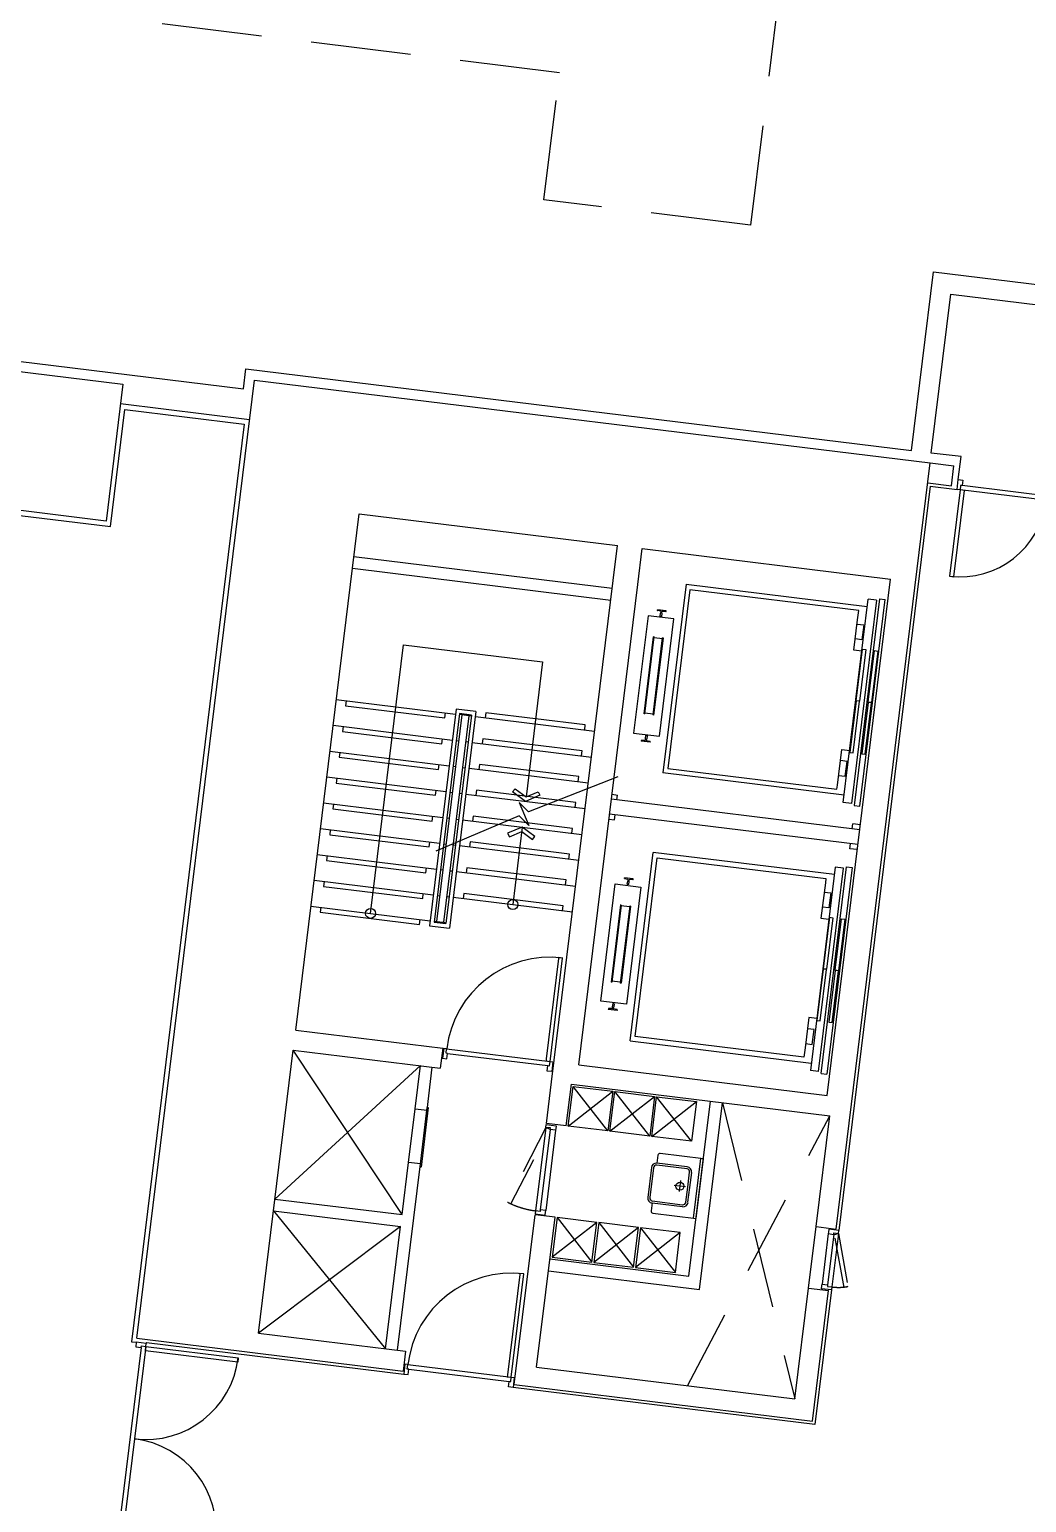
# Model space of a CAD drawing. Header units: millimetres. Extents: x -7448 to 427567, y 91657 to 341328.
# Drawn here: x 93336 to 103297, y 176747 to 191471 of the extents above; entities that cross this region are included whole.
import ezdxf

# ---------------------------------------------------------------- set-up
doc = ezdxf.new("R2010")
doc.units = ezdxf.units.MM
doc.header["$LTSCALE"] = 500
doc.header["$MEASUREMENT"] = 0
for name, pattern in [('HID', [2.6, 1.6, -1]), ('HIDDEN', [2, 1, -1]), ('HOON1', [3, 2, -1])]:
    doc.linetypes.add(name, pattern=pattern)
doc.layers.add('e-plan', color=9, linetype='CONTINUOUS')

# ---------------------------------------------------------------- blocks, each defined once
blk = doc.blocks.new('2F 코어')
at = {"layer": 'e-plan'}
for p, q in [((-320703, -79903), (-319527, -70325)), ((-319527, -70325), (-312778, -71154)), ((-313718, -78811), (-312778, -71154)), ((-312776, -71386), (-313690, -78825)), ((-319116, -76823), (-318483, -71662)), ((-318483, -71662), (-315902, -71979)), ((-315945, -72330), (-315902, -71979)), ((-318535, -72088), (-315954, -72404)), ((-315698, -72370), (-315654, -72010)), ((-315654, -72010), (-313172, -72314)), ((-318549, -72207), (-315969, -72524)), ((-316560, -77339), (-315945, -72330)), ((-316288, -77171), (-315698, -72370)), ((-315215, -72366), (-315447, -74252)), ((-315177, -72421), (-315397, -74207)), ((-315215, -72366), (-313405, -72588)), ((-313490, -72628), (-315177, -72421)), ((-313806, -77475), (-313172, -72314)), ((-313645, -74548), (-313395, -72514)), ((-313314, -72524), (-313564, -74558)), ((-313282, -72512), (-313536, -74577)), ((-313481, -74583), (-313228, -72519)), ((-313314, -72524), (-313395, -72514)), ((-313282, -72512), (-313228, -72519)), ((-315596, -72682), (-315740, -73853)), ((-315338, -72713), (-315596, -72682)), ((-315414, -72631), (-315503, -72621)), ((-315503, -72626), (-315503, -72621)), ((-315468, -72636), (-315501, -72629)), ((-315482, -73884), (-315338, -72713)), ((-315474, -72686), (-315470, -72655)), ((-315473, -72687), (-315474, -72686)), ((-315459, -72688), (-315473, -72687)), ((-315470, -72655), (-315467, -72652)), ((-315468, -72636), (-315465, -72639)), ((-315467, -72652), (-315465, -72639)), ((-315459, -72688), (-315458, -72687)), ((-315458, -72687), (-315454, -72657)), ((-315457, -72653), (-315456, -72640)), ((-315454, -72657), (-315457, -72653)), ((-315452, -72638), (-315456, -72640)), ((-315418, -72639), (-315452, -72638)), ((-315415, -72637), (-315414, -72631)), ((-313539, -73025), (-313502, -72722)), ((-313502, -72722), (-313490, -72628)), ((-313507, -72764), (-313440, -72772)), ((-313440, -72772), (-313459, -72921)), ((-318368, -75656), (-318039, -72971)), ((-318039, -72971), (-316649, -73142)), ((-315636, -73662), (-315542, -72892)), ((-315628, -73663), (-315534, -72893)), ((-315545, -73673), (-315450, -72903)), ((-315534, -72893), (-315542, -72892)), ((-315537, -73674), (-315442, -72904)), ((-315451, -72911), (-315535, -72901)), ((-315442, -72904), (-315450, -72903)), ((-313459, -73035), (-313539, -73025)), ((-313459, -72921), (-313525, -72913)), ((-313515, -73531), (-313452, -73015)), ((-313420, -73019), (-313484, -73534)), ((-313452, -73015), (-313420, -73019)), ((-316649, -73142), (-316815, -74492)), ((-313396, -73545), (-313333, -73030)), ((-313301, -73034), (-313364, -73549)), ((-313333, -73030), (-313301, -73034)), ((-318711, -73518), (-317519, -73665)), ((-318611, -73530), (-318617, -73580)), ((-318617, -73580), (-317625, -73702)), ((-317513, -73615), (-317779, -75779)), ((-317315, -73639), (-317513, -73615)), ((-313516, -73532), (-313579, -74048)), ((-313547, -74052), (-313484, -73536)), ((-313484, -73536), (-313516, -73532)), ((-313484, -73534), (-313515, -73531)), ((-313396, -73547), (-313460, -74062)), ((-313428, -74066), (-313365, -73551)), ((-313364, -73549), (-313396, -73545)), ((-313365, -73551), (-313396, -73547)), ((-317479, -73659), (-317734, -75744)), ((-317455, -73672), (-317708, -75737)), ((-317385, -73681), (-317639, -75745)), ((-317625, -73702), (-317619, -73652)), ((-317359, -73674), (-317615, -75758)), ((-317315, -73639), (-317581, -75803)), ((-317455, -73672), (-317480, -73669)), ((-317359, -73674), (-317479, -73659)), ((-317385, -73681), (-317455, -73672)), ((-317361, -73684), (-317385, -73681)), ((-317321, -73689), (-316130, -73835)), ((-317216, -73651), (-317222, -73701)), ((-316223, -73773), (-317216, -73651)), ((-315628, -73663), (-315636, -73662)), ((-315544, -73665), (-315627, -73655)), ((-315537, -73674), (-315545, -73673)), ((-318742, -73776), (-317551, -73923)), ((-318643, -73789), (-318649, -73838)), ((-318649, -73838), (-317656, -73960)), ((-317656, -73960), (-317650, -73910)), ((-317247, -73910), (-317253, -73959)), ((-316255, -74031), (-317247, -73910)), ((-316229, -73823), (-316223, -73773)), ((-315740, -73853), (-315482, -73884)), ((-315620, -73879), (-315624, -73909)), ((-315624, -73909), (-315621, -73913)), ((-315619, -73878), (-315620, -73879)), ((-315605, -73879), (-315619, -73878)), ((-315608, -73911), (-315612, -73914)), ((-315605, -73880), (-315608, -73911)), ((-315605, -73879), (-315605, -73880)), ((-318774, -74034), (-317583, -74181)), ((-318675, -74047), (-318681, -74096)), ((-317511, -73927), (-317487, -73930)), ((-317417, -73939), (-317392, -73942)), ((-317353, -73947), (-316162, -74093)), ((-316261, -74081), (-316255, -74031)), ((-315663, -73929), (-315664, -73935)), ((-315576, -73945), (-315664, -73935)), ((-315627, -73928), (-315661, -73927)), ((-315627, -73928), (-315623, -73926)), ((-315621, -73913), (-315623, -73926)), ((-315612, -73914), (-315613, -73927)), ((-315611, -73930), (-315613, -73927)), ((-315577, -73937), (-315611, -73930)), ((-315575, -73940), (-315576, -73945)), ((-313704, -74373), (-313661, -74017)), ((-313661, -74017), (-313581, -74027)), ((-313579, -74048), (-313547, -74052)), ((-318681, -74096), (-317688, -74218)), ((-317688, -74218), (-317682, -74168)), ((-317543, -74186), (-317518, -74189)), ((-317449, -74197), (-317424, -74200)), ((-317384, -74205), (-316193, -74351)), ((-317279, -74168), (-317285, -74217)), ((-316286, -74289), (-317279, -74168)), ((-313608, -74137), (-313674, -74129)), ((-313626, -74286), (-313608, -74137)), ((-313460, -74062), (-313428, -74066)), ((-318806, -74292), (-317615, -74439)), ((-318706, -74305), (-318712, -74354)), ((-315899, -74291), (-316790, -74642)), ((-316293, -74339), (-316286, -74289)), ((-313636, -74474), (-315447, -74252)), ((-315397, -74207), (-313709, -74414)), ((-313693, -74278), (-313626, -74286)), ((-318712, -74354), (-317720, -74476)), ((-317720, -74476), (-317714, -74427)), ((-317575, -74444), (-317550, -74447)), ((-317481, -74455), (-317456, -74458)), ((-317416, -74463), (-316225, -74609)), ((-317311, -74426), (-317317, -74475)), ((-316318, -74548), (-317311, -74426)), ((-316949, -74442), (-316922, -74412)), ((-316820, -74536), (-316949, -74442)), ((-316922, -74412), (-316815, -74492)), ((-316677, -74476), (-316820, -74536)), ((-316815, -74492), (-316692, -74440)), ((-316692, -74440), (-316677, -74476)), ((-315955, -74466), (-315901, -74473)), ((-315907, -74522), (-315901, -74473)), ((-313709, -74414), (-313704, -74373)), ((-318837, -74551), (-317646, -74697)), ((-318738, -74563), (-318744, -74612)), ((-318744, -74612), (-317752, -74734)), ((-316790, -74642), (-316885, -74546)), ((-316885, -74546), (-316787, -74776)), ((-316324, -74597), (-316318, -74548)), ((-313480, -74820), (-315962, -74516)), ((-313564, -74558), (-313645, -74548)), ((-313536, -74577), (-313481, -74583)), ((-317752, -74734), (-317745, -74685)), ((-316882, -74681), (-317715, -75034)), ((-317607, -74702), (-317582, -74705)), ((-317512, -74713), (-317487, -74716)), ((-317448, -74721), (-316257, -74867)), ((-317342, -74684), (-317348, -74733)), ((-316350, -74806), (-317342, -74684)), ((-316852, -74794), (-317000, -74854)), ((-316852, -74794), (-316947, -75568)), ((-316787, -74776), (-316882, -74681)), ((-316727, -74887), (-316852, -74794)), ((-315986, -74714), (-315931, -74721)), ((-313499, -74969), (-315980, -74665)), ((-315931, -74721), (-315925, -74671)), ((-313555, -74811), (-313549, -74762)), ((-313474, -74771), (-313549, -74762)), ((-318869, -74809), (-317678, -74955)), ((-318770, -74821), (-318776, -74870)), ((-318776, -74870), (-317783, -74992)), ((-317783, -74992), (-317777, -74943)), ((-317374, -74942), (-317380, -74991)), ((-316381, -75064), (-317374, -74942)), ((-317000, -74854), (-316981, -74890)), ((-316981, -74890), (-316858, -74838)), ((-316858, -74838), (-316750, -74918)), ((-316750, -74918), (-316727, -74887)), ((-316356, -74855), (-316350, -74806)), ((-318901, -75067), (-317710, -75213)), ((-318801, -75079), (-318807, -75128)), ((-317638, -74960), (-317613, -74963)), ((-317544, -74971), (-317519, -74974)), ((-317479, -74979), (-316288, -75125)), ((-316388, -75113), (-316381, -75064)), ((-315776, -76931), (-315544, -75046)), ((-313734, -75268), (-315544, -75046)), ((-313579, -75010), (-313573, -74960)), ((-313505, -75019), (-313579, -75010)), ((-318807, -75128), (-317815, -75250)), ((-317815, -75250), (-317809, -75201)), ((-317670, -75218), (-317645, -75221)), ((-317576, -75229), (-317551, -75232)), ((-317511, -75237), (-316320, -75384)), ((-317406, -75200), (-317412, -75249)), ((-316413, -75322), (-317406, -75200)), ((-315726, -76887), (-315506, -75101)), ((-315506, -75101), (-313819, -75308)), ((-313725, -75193), (-313974, -77228)), ((-313893, -77238), (-313643, -75203)), ((-313865, -77257), (-313612, -75192)), ((-313557, -75199), (-313810, -77263)), ((-313643, -75203), (-313725, -75193)), ((-313612, -75192), (-313557, -75199)), ((-318932, -75325), (-317741, -75471)), ((-318833, -75337), (-318839, -75387)), ((-316419, -75371), (-316413, -75322)), ((-316069, -76533), (-315925, -75361)), ((-315925, -75361), (-315667, -75393)), ((-315743, -75311), (-315832, -75300)), ((-315832, -75306), (-315832, -75300)), ((-315797, -75316), (-315830, -75309)), ((-315803, -75365), (-315799, -75335)), ((-315802, -75366), (-315803, -75365)), ((-315788, -75368), (-315802, -75366)), ((-315799, -75335), (-315796, -75332)), ((-315797, -75316), (-315794, -75319)), ((-315796, -75332), (-315794, -75319)), ((-315788, -75368), (-315787, -75367)), ((-315787, -75367), (-315783, -75337)), ((-315786, -75333), (-315785, -75320)), ((-315783, -75337), (-315786, -75333)), ((-315781, -75318), (-315785, -75320)), ((-315747, -75319), (-315781, -75318)), ((-315744, -75317), (-315743, -75311)), ((-313824, -75349), (-313868, -75705)), ((-313819, -75308), (-313824, -75349)), ((-318839, -75387), (-317847, -75508)), ((-317847, -75508), (-317841, -75459)), ((-317702, -75476), (-317677, -75479)), ((-317607, -75487), (-317582, -75490)), ((-317543, -75495), (-316352, -75642)), ((-317437, -75458), (-317444, -75508)), ((-316445, -75580), (-317437, -75458)), ((-315667, -75393), (-315811, -76564)), ((-313836, -75444), (-313769, -75452)), ((-313769, -75452), (-313788, -75601)), ((-318964, -75583), (-317773, -75729)), ((-318865, -75595), (-318871, -75645)), ((-318871, -75645), (-317878, -75766)), ((-316451, -75629), (-316445, -75580)), ((-315871, -75572), (-315965, -76342)), ((-315863, -75573), (-315957, -76343)), ((-315779, -75583), (-315874, -76353)), ((-315863, -75573), (-315871, -75572)), ((-315771, -75584), (-315866, -76354)), ((-315780, -75591), (-315864, -75581)), ((-315771, -75584), (-315779, -75583)), ((-313788, -75601), (-313854, -75593)), ((-317878, -75766), (-317872, -75717)), ((-317779, -75779), (-317581, -75803)), ((-317734, -75744), (-317615, -75758)), ((-317733, -75734), (-317708, -75737)), ((-317708, -75737), (-317639, -75745)), ((-317639, -75745), (-317614, -75749)), ((-313868, -75705), (-313788, -75714)), ((-313844, -76210), (-313781, -75695)), ((-313749, -75699), (-313813, -76214)), ((-313781, -75695), (-313749, -75699)), ((-313725, -76225), (-313662, -75710)), ((-313630, -75714), (-313693, -76229)), ((-313662, -75710), (-313630, -75714)), ((-316490, -76108), (-316613, -77111)), ((-316575, -77135), (-316449, -76103)), ((-316488, -76098), (-316490, -76108)), ((-316449, -76103), (-316488, -76098)), ((-313845, -76212), (-313908, -76727)), ((-313876, -76731), (-313813, -76216)), ((-313813, -76216), (-313845, -76212)), ((-313813, -76214), (-313844, -76210)), ((-313725, -76227), (-313789, -76742)), ((-313757, -76746), (-313694, -76231)), ((-313693, -76229), (-313725, -76225)), ((-313694, -76231), (-313725, -76227)), ((-315957, -76343), (-315965, -76342)), ((-315873, -76345), (-315956, -76335)), ((-315866, -76354), (-315874, -76353)), ((-315811, -76564), (-316069, -76533)), ((-315949, -76558), (-315953, -76589)), ((-315948, -76558), (-315949, -76558)), ((-315934, -76559), (-315948, -76558)), ((-315934, -76560), (-315937, -76591)), ((-315934, -76559), (-315934, -76560)), ((-315992, -76609), (-315993, -76615)), ((-315905, -76625), (-315993, -76615)), ((-315956, -76608), (-315990, -76607)), ((-315956, -76608), (-315952, -76605)), ((-315953, -76589), (-315950, -76593)), ((-315950, -76593), (-315952, -76605)), ((-315941, -76594), (-315943, -76607)), ((-315940, -76610), (-315943, -76607)), ((-315937, -76591), (-315941, -76594)), ((-315906, -76617), (-315940, -76610)), ((-315904, -76620), (-315905, -76625)), ((-313990, -76697), (-314027, -77000)), ((-313910, -76707), (-313990, -76697)), ((-319116, -76823), (-317647, -77004)), ((-313937, -76817), (-314003, -76809)), ((-313955, -76966), (-313937, -76817)), ((-313908, -76727), (-313876, -76731)), ((-313789, -76742), (-313757, -76746)), ((-317647, -77004), (-317672, -77202)), ((-315776, -76931), (-313965, -77154)), ((-314039, -77094), (-315726, -76887)), ((-314027, -77000), (-314039, -77094)), ((-314022, -76958), (-313955, -76966)), ((-319488, -79851), (-319141, -77022)), ((-318053, -78667), (-319141, -77022)), ((-319141, -77022), (-317672, -77202)), ((-317637, -77005), (-317650, -77104)), ((-317650, -77104), (-317605, -77110)), ((-317608, -77009), (-317637, -77005)), ((-317613, -77053), (-317608, -77009)), ((-317598, -77055), (-317613, -77053)), ((-317608, -77009), (-316575, -77135)), ((-317605, -77110), (-317598, -77055)), ((-317598, -77055), (-316596, -77178)), ((-316613, -77111), (-316615, -77131)), ((-316615, -77131), (-316575, -77135)), ((-316581, -77180), (-316575, -77135)), ((-316575, -77135), (-316546, -77139)), ((-316546, -77139), (-316558, -77238)), ((-319324, -78511), (-317870, -77178)), ((-317923, -77610), (-317870, -77178)), ((-317804, -77624), (-317751, -77193)), ((-316603, -77233), (-316596, -77178)), ((-316558, -77238), (-316603, -77233)), ((-316596, -77178), (-316581, -77180)), ((-316288, -77171), (-313806, -77475)), ((-313893, -77238), (-313974, -77228)), ((-313865, -77257), (-313810, -77263)), ((-316611, -77756), (-316560, -77339)), ((-316413, -77780), (-316362, -77363)), ((-316393, -77782), (-316344, -77385)), ((-316393, -77782), (-315947, -77434)), ((-316362, -77363), (-313781, -77680)), ((-315996, -77831), (-316344, -77385)), ((-316344, -77385), (-315947, -77434)), ((-315947, -77434), (-315996, -77831)), ((-315976, -77834), (-315927, -77437)), ((-315579, -77882), (-315927, -77437)), ((-315927, -77437), (-315530, -77485)), ((-315976, -77834), (-315530, -77485)), ((-315530, -77485), (-315579, -77882)), ((-315559, -77885), (-315510, -77488)), ((-315559, -77885), (-315113, -77537)), ((-315162, -77934), (-315510, -77488)), ((-315510, -77488), (-315113, -77537)), ((-315187, -79281), (-314972, -77534)), ((-315113, -77537), (-315162, -77934)), ((-315082, -79414), (-314853, -77548)), ((-317989, -78146), (-317923, -77610)), ((-317923, -77610), (-317804, -77624)), ((-317874, -78190), (-317801, -77595)), ((-317791, -77596), (-317864, -78191)), ((-317801, -77595), (-317791, -77596)), ((-313917, -78787), (-313781, -77680)), ((-316616, -77795), (-316719, -78629)), ((-316573, -77816), (-316672, -78620)), ((-316519, -77822), (-316617, -78626)), ((-316616, -77795), (-316613, -77766)), ((-316571, -77801), (-316616, -77795)), ((-316613, -77766), (-316513, -77778)), ((-316413, -77780), (-316611, -77756)), ((-316573, -77816), (-316571, -77801)), ((-316519, -77822), (-316573, -77816)), ((-316517, -77808), (-316519, -77822)), ((-316513, -77778), (-316517, -77808)), ((-316517, -77808), (-316517, -77808)), ((-315996, -77831), (-316393, -77782)), ((-315579, -77882), (-315976, -77834)), ((-315162, -77934), (-315559, -77885)), ((-318098, -80021), (-317870, -78160)), ((-318053, -78667), (-317989, -78146)), ((-317870, -78160), (-317989, -78146)), ((-315206, -78210), (-315509, -78173)), ((-315497, -78074), (-315507, -78153)), ((-315204, -78190), (-315507, -78153)), ((-315043, -78109), (-315474, -78056)), ((-315072, -78106), (-315146, -78701)), ((-315116, -78705), (-315043, -78109)), ((-317864, -78191), (-317874, -78190)), ((-315562, -78197), (-315599, -78495)), ((-315542, -78199), (-315579, -78497)), ((-315271, -78326), (-315284, -78436)), ((-315198, -78393), (-315180, -78244)), ((-315179, -78395), (-315160, -78246)), ((-315223, -78390), (-315334, -78376)), ((-315217, -78542), (-315198, -78393)), ((-315197, -78544), (-315179, -78395)), ((-319324, -78511), (-318053, -78667)), ((-316672, -78620), (-316674, -78635)), ((-316617, -78626), (-316672, -78620)), ((-315555, -78550), (-315565, -78630)), ((-315555, -78550), (-315253, -78587)), ((-315553, -78530), (-315250, -78568)), ((-319338, -78630), (-318218, -80007)), ((-319338, -78630), (-318068, -78786)), ((-316932, -80366), (-316723, -78669)), ((-316525, -78693), (-316723, -78669)), ((-316719, -78629), (-316722, -78659)), ((-316722, -78659), (-316623, -78671)), ((-316674, -78635), (-316719, -78629)), ((-316709, -80192), (-316525, -78693)), ((-316623, -78671), (-316619, -78641)), ((-316619, -78641), (-316617, -78626)), ((-316619, -78641), (-316619, -78641)), ((-316505, -78696), (-316554, -79093)), ((-316108, -78744), (-316554, -79093)), ((-316505, -78696), (-316157, -79141)), ((-316108, -78744), (-316505, -78696)), ((-316157, -79141), (-316108, -78744)), ((-316088, -78747), (-316137, -79144)), ((-316088, -78747), (-315740, -79193)), ((-315691, -78796), (-316088, -78747)), ((-315548, -78652), (-315116, -78705)), ((-318068, -78786), (-319488, -79851)), ((-318218, -80007), (-318068, -78786)), ((-315691, -78796), (-316137, -79144)), ((-315740, -79193), (-315691, -78796)), ((-315671, -78798), (-315720, -79195)), ((-315274, -78847), (-315720, -79195)), ((-315671, -78798), (-315323, -79244)), ((-315274, -78847), (-315671, -78798)), ((-315323, -79244), (-315274, -78847)), ((-313992, -79402), (-313917, -78787)), ((-313917, -78787), (-313718, -78811)), ((-313795, -78857), (-313857, -79363)), ((-313740, -78864), (-313802, -79370)), ((-313793, -78842), (-313795, -78857)), ((-313795, -78857), (-313740, -78864)), ((-313789, -78813), (-313793, -78842)), ((-313793, -78842), (-313793, -78842)), ((-313690, -78825), (-313789, -78813)), ((-313693, -78854), (-313759, -79390)), ((-313740, -78864), (-313738, -78849)), ((-313738, -78849), (-313693, -78854)), ((-313693, -78854), (-313690, -78825)), ((-316576, -79110), (-315187, -79281)), ((-316554, -79093), (-316157, -79141)), ((-316137, -79144), (-315740, -79193)), ((-315720, -79195), (-315323, -79244)), ((-316877, -79265), (-317000, -80267)), ((-316963, -80292), (-316836, -79259)), ((-316876, -79255), (-316877, -79265)), ((-316836, -79259), (-316876, -79255)), ((-316591, -79229), (-315082, -79414)), ((-314128, -80509), (-313992, -79402)), ((-313992, -79402), (-313794, -79426)), ((-313954, -80732), (-313794, -79426)), ((-313763, -79420), (-313928, -80765)), ((-313862, -79408), (-313859, -79378)), ((-313763, -79420), (-313862, -79408)), ((-313859, -79378), (-313857, -79363)), ((-313859, -79378), (-313859, -79378)), ((-313857, -79363), (-313802, -79370)), ((-313802, -79370), (-313804, -79385)), ((-313804, -79385), (-313759, -79390)), ((-313759, -79390), (-313763, -79420)), ((-320703, -79903), (-318043, -80230)), ((-320608, -79945), (-318037, -80261)), ((-319488, -79851), (-318019, -80031)), ((-318019, -80031), (-318043, -80230)), ((-318025, -80161), (-318037, -80261)), ((-317995, -80165), (-318025, -80161)), ((-318001, -80210), (-317995, -80165)), ((-317986, -80211), (-318001, -80210)), ((-317995, -80165), (-316963, -80292)), ((-317993, -80266), (-317986, -80211)), ((-317986, -80211), (-316983, -80335)), ((-316709, -80192), (-314128, -80509)), ((-318037, -80261), (-317993, -80266)), ((-317000, -80267), (-317003, -80287)), ((-317003, -80287), (-316963, -80292)), ((-316990, -80389), (-316983, -80335)), ((-316945, -80395), (-316990, -80389)), ((-316983, -80335), (-316968, -80336)), ((-316968, -80336), (-316963, -80292)), ((-316963, -80292), (-316933, -80295)), ((-316933, -80295), (-316945, -80395)), ((-316932, -80366), (-313954, -80732)), ((-313928, -80765), (-316945, -80395))]:
    blk.add_line(p, q, dxfattribs=at)
at = {"layer": 'e-plan', "linetype": 'HID'}
for p, q in [((-314853, -77548), (-314128, -80509)), ((-315200, -80377), (-313781, -77680))]:
    blk.add_line(p, q, dxfattribs=at)
at = {"layer": 'e-plan', "linetype": 'HIDDEN'}
for p, q in [((-316616, -77795), (-317001, -78542)), ((-316965, -78559), (-316581, -77814)), ((-316581, -77814), (-316616, -77795)), ((-317001, -78542), (-316965, -78559)), ((-313732, -78864), (-313693, -78854)), ((-313638, -79394), (-313732, -78864)), ((-313693, -78854), (-313599, -79386)), ((-313599, -79386), (-313638, -79394))]:
    blk.add_line(p, q, dxfattribs=at)
at = {"layer": 'e-plan'}
for centre, radius in [((-316947, -75568), 50), ((-318368, -75656), 50), ((-315277, -78383), 40)]:
    blk.add_circle(centre, radius, dxfattribs=at)
for centre, radius, start, end in [((-315501, -72626), 2.5, 173, 259.5906), ((-315418, -72637), 2.5, 266.4093, 353), ((-315661, -73929), 2.5, 86.4093, 173), ((-315578, -73940), 2.5, 353, 79.5906), ((-315830, -75306), 2.5, 173, 259.5907), ((-315747, -75317), 2.5, 266.4093, 353), ((-316575, -77135), 1040, 83, 173), ((-315990, -76609), 2.5, 86.4093, 173), ((-315907, -76619), 2.5, 353, 79.5907), ((-315513, -78203), 50, 83, 173), ((-315513, -78203), 30, 83, 173), ((-315477, -78076), 20, 83, 173), ((-315210, -78240), 30, 353, 83), ((-315210, -78240), 50, 353, 83), ((-315549, -78501), 50, 173, 263), ((-315549, -78501), 30, 173, 263), ((-315246, -78538), 50, 263, 353), ((-315246, -78538), 30, 263, 353), ((-315545, -78632), 20, 173, 263), ((-316963, -80292), 1040, 83, 173)]:
    blk.add_arc(centre, radius, start, end, dxfattribs=at)
at = {"layer": 'e-plan', "linetype": 'HIDDEN'}
for centre, radius, start, end in [((-316616, -77795), 840, 242.7333, 263), ((-313693, -78854), 540, 263, 280.0611)]:
    blk.add_arc(centre, radius, start, end, dxfattribs=at)
blk = doc.blocks.new('fsd1920-100')
at = {"layer": 'e-plan'}
for p, q in [((30, 0), (1890, 0)), ((45, -45), (1875, -45))]:
    blk.add_line(p, q, dxfattribs=at)
for points in [[(30, 930), (75, 930), (75, 0), (30, 0)], [(1890, 930), (1845, 930), (1845, 0), (1890, 0)]]:
    blk.add_lwpolyline(points, close=True, dxfattribs=at)
for points in [[(0, 0), (0, -100), (45, -100), (45, -45), (30, -45), (30, 0), (0, 0)], [(1920, 0), (1920, -100), (1875, -100), (1875, -45), (1890, -45), (1890, 0), (1920, 0)]]:
    blk.add_lwpolyline(points, dxfattribs=at)
for centre, start, end in [((30, 0), 0, 90), ((1890, 0), 90, 180)]:
    blk.add_arc(centre, 930, start, end, dxfattribs=at)
blk = doc.blocks.new('fsd1800-100')
at = {"layer": 'e-plan'}
for p, q in [((30, 0), (1770, 0)), ((45, -45), (1755, -45))]:
    blk.add_line(p, q, dxfattribs=at)
for points in [[(30, 870), (75, 870), (75, 0), (30, 0)], [(1770, 870), (1725, 870), (1725, 0), (1770, 0)]]:
    blk.add_lwpolyline(points, close=True, dxfattribs=at)
for points in [[(0, 0), (0, -100), (45, -100), (45, -45), (30, -45), (30, 0), (0, 0)], [(1800, 0), (1800, -100), (1755, -100), (1755, -45), (1770, -45), (1770, 0), (1800, 0)]]:
    blk.add_lwpolyline(points, dxfattribs=at)
for centre, start, end in [((30, 0), 0, 90), ((1770, 0), 90, 180)]:
    blk.add_arc(centre, 870, start, end, dxfattribs=at)
blk = doc.blocks.new('1~2F TC-140305')
at = {"layer": 'e-plan', "ltscale": 0.5}
blk.add_lwpolyline([(-322311, -70185), (-320842, -70365), (-321010, -71735), (-322479, -71554), (-322311, -70185)], dxfattribs=at)

msp = doc.modelspace()

# ---------------------------------------------------------------- linework, layer by layer
at = {"layer": 'e-plan'}
for p, q in [((102367, 189048), (106685, 188518)), ((102336, 186906), (102604, 186873)), ((94504, 178347), (94503, 178337))]:
    msp.add_line(p, q, dxfattribs=at)
at = {"layer": 'e-plan', "ltscale": 0.5}
for p, q in [((102334, 187138), (102572, 187109)), ((102548, 186911), (102572, 187109)), ((102310, 186940), (102548, 186911))]:
    msp.add_line(p, q, dxfattribs=at)
at = {"layer": 'e-plan', "linetype": 'HOON1'}
msp.add_lwpolyline([(92147, 194535), (99475, 193635), (99297, 192186), (100845, 191996), (100540, 189515), (98476, 189768), (98632, 191039), (91206, 191950), (92147, 194535)], close=True, dxfattribs=at)
at = {"layer": 'e-plan'}
for points in [[(91159, 191761), (90023, 188642), (91322, 188642), (91322, 188390), (95473, 187880), (95498, 188078), (102148, 187262), (102367, 189048)], [(102616, 186973), (102644, 187201), (102346, 187237), (102541, 188826), (107157, 188259)], [(89779, 187969), (89868, 188216), (90372, 188154), (90372, 187792), (91272, 187792), (91272, 188043), (92721, 187865), (92577, 186694), (94145, 186502), (94289, 187673), (95480, 187526), (94354, 178355), (94404, 178349)], [(95536, 187570), (94246, 187728)]]:
    msp.add_lwpolyline(points, dxfattribs=at)

# ---------------------------------------------------------------- block references
for name in ['1~2F TC-140305', '2F 코어']:
    msp.add_blockref(name, (415112, 258292), dxfattribs=at)
for name, p, rotation in [('fsd1800-100', (104390, 186654), 172.997804679817), ('fsd1920-100', (94503, 178337), 262.9999257099894)]:
    msp.add_blockref(name, p, dxfattribs=dict(at, rotation=rotation))

doc.saveas('drawing.dxf')
